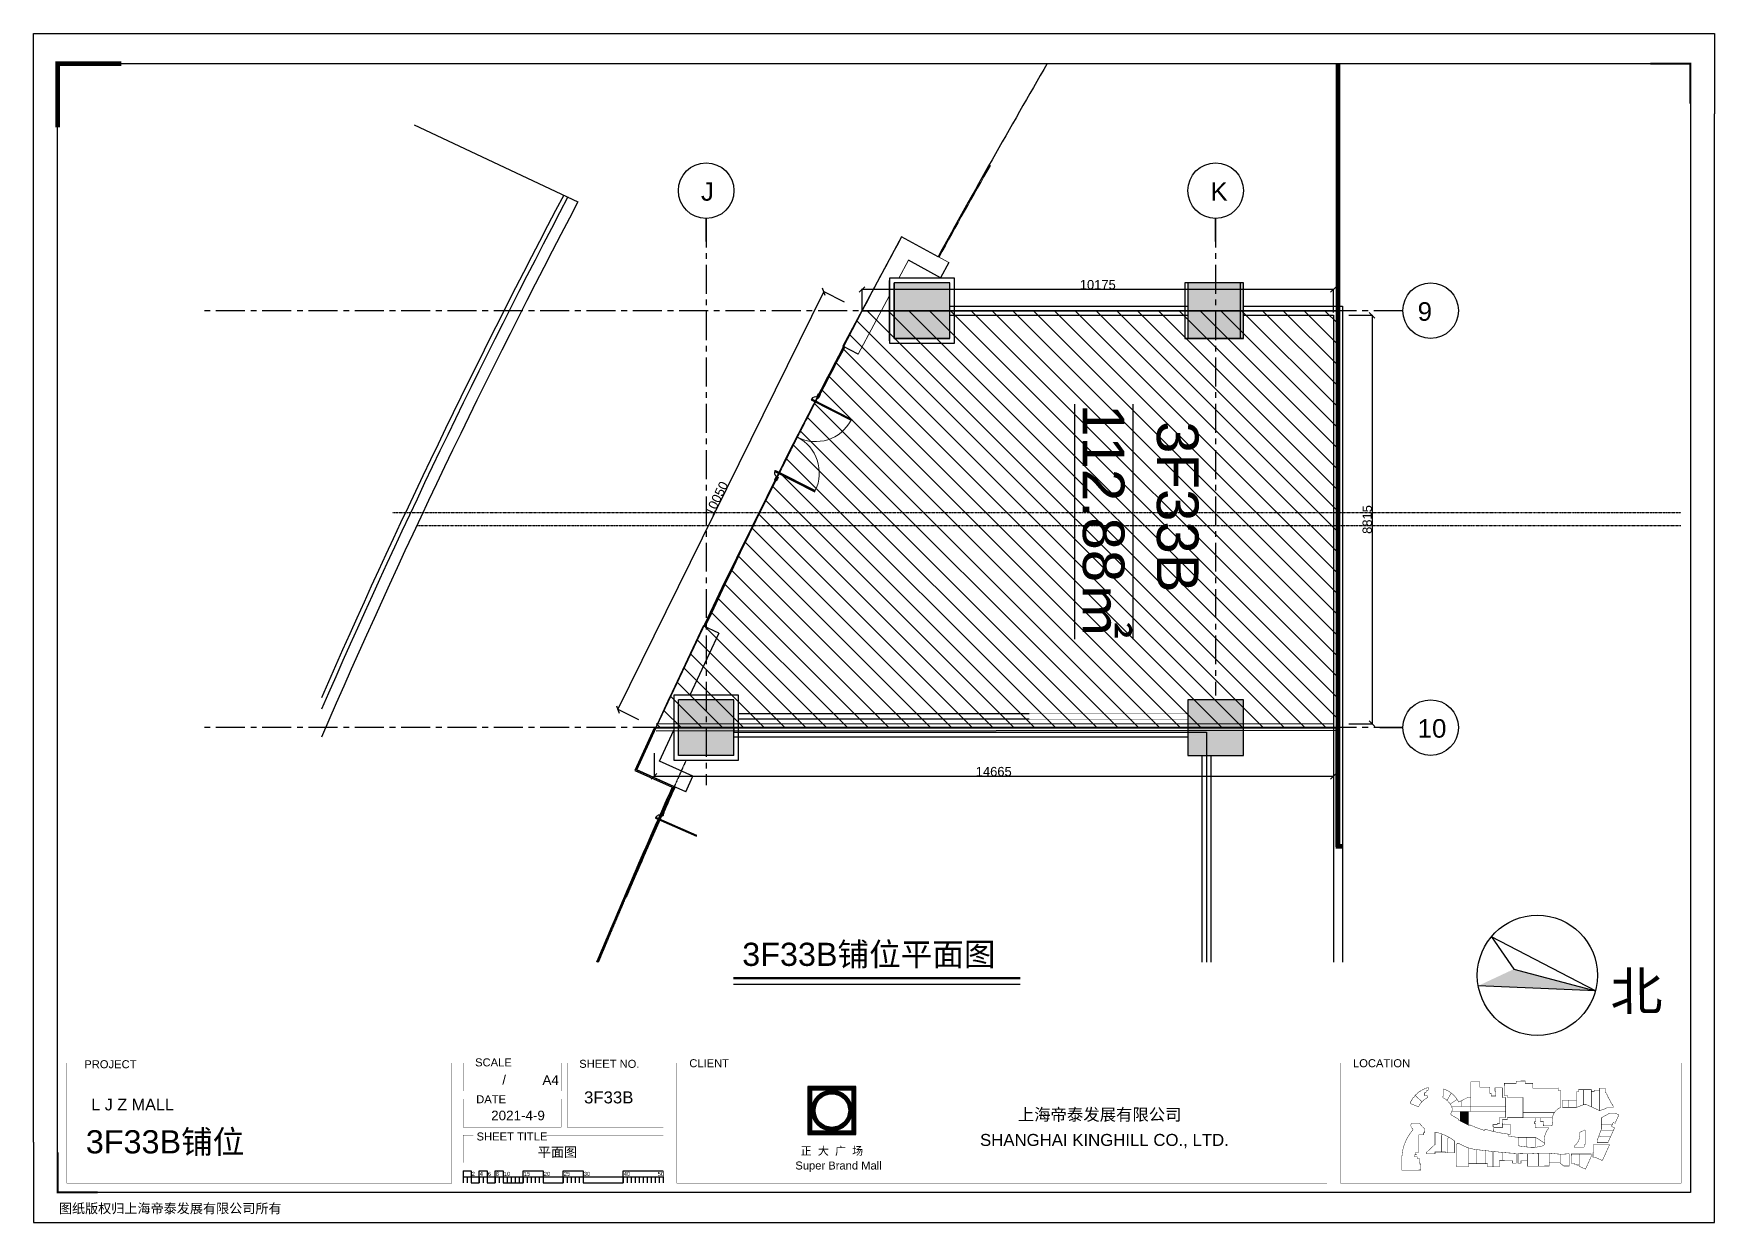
# Model space of a CAD drawing. Header units: inches. Extents: x -17552 to 18736, y -70636 to -44976.
import ezdxf
from ezdxf.enums import TextEntityAlignment as Align

# ---------------------------------------------------------------- set-up
doc = ezdxf.new("R2010")
doc.units = ezdxf.units.IN
doc.header["$MEASUREMENT"] = 0
for name, pattern in [('_TIRET______PD8', [0.211667, 0.105833, -0.105833]), ('BORDER2', [0.875, 0.25, -0.125, 0.25, -0.125, 0, -0.125]), ('CENTER', [2, 1.25, -0.25, 0.25, -0.25]), ('HIDDEN', [0.375, 0.25, -0.125]), ('LEASE4', [1.08, 0.45, -0.09, 0.09, -0.09, 0.09, -0.09, 0.09, -0.09]), ('LEASE4_PD8', [2.16, 0.9, -0.18, 0.18, -0.18, 0.18, -0.18, 0.18, -0.18])]:
    doc.linetypes.add(name, pattern=pattern)
for name, color, linetype in [('3F35', 3, 'Continuous'), ('__NEW_FACADE_PD8', 7, 'Continuous'), ('_PROJET_PD8', 7, 'Continuous'), ('DIM', 3, 'Continuous'), ('DIM TEXT', 7, 'Continuous'), ('GLASS', 94, 'Continuous'), ('L-GLASS', 2, 'Continuous'), ('L03-COL', 5, 'Continuous'), ('L03-COL_PD8', 7, 'Continuous'), ('L03-COV', 2, 'Continuous'), ('L03-COV_PD8', 7, 'Continuous'), ('L03-EJ', 1, 'BORDER2'), ('L03-GRDRL', 7, 'Continuous'), ('L03-LEASE', 2, 'LEASE4'), ('L03-LEASESIG', 2, 'LEASE4_PD8'), ('L03-MSTR', 4, 'Continuous'), ('L03-WAL', 2, 'Continuous'), ('L03-WALL', 3, 'Continuous'), ('L04-WAL', 3, 'Continuous'), ('L06-LEASE', 3, 'LEASE4'), ('P-Iden', 4, 'Continuous'), ('WALL', 255, 'Continuous'), ('商铺编号', 1, 'Continuous'), ('轴线', 10, 'CENTER')]:
    doc.layers.add(name, color=color, linetype=linetype)
doc.layers.add('P-新规划租赁线', color=7, linetype='Continuous', true_color=0xd45be6)
doc.layers.add('甲-結構牆', color=7, linetype='Continuous', lineweight=9)
doc.styles.add('3F_2017.02$0$H1', font='swisscl.ttf')
doc.styles.get("Standard").update_dxf_attribs({"font": 'arial.ttf'})
doc.styles.add('style1', font='swissel.ttf', dxfattribs={"height": 3000})
doc.dimstyles.new('DIM-200MM', dxfattribs={"dimtxt": 200, "dimasz": 120, "dimexe": 10, "dimexo": 10, "dimgap": 0.7, "dimtad": 1, "dimdec": 0, "dimrnd": 5, "dimzin": 1, "dimdsep": 46, "dimtxsty": 'Standard', "dimblk": 'OBLIQUE', "dimcen": 0.5, "dimdle": 1, "dimclrd": 256, "dimclre": 256, "dimclrt": 7, "dimaunit": 1, "dimadec": 0, "dimazin": 0, "dimtfac": 1, "dimtdec": 0, "dimtix": 1, "dimtmove": 2, "dimatfit": 3, "dimfxl": 500, "dimfxlon": 1, "dimtolj": 1, "dimtzin": 1, "dimarcsym": 0})

# ---------------------------------------------------------------- blocks, each defined once
blk = doc.blocks.new('A$C66BE637F')
at = {"const_width": 417}
blk.add_lwpolyline([(208, 5352), (208, 208), (5352, 208), (5352, 5352)], close=True, dxfattribs=at)
at = {"color": 8}
for points in [[(0, 5560), (0, 0), (5560, 0), (5560, 5560)], [(417, 5143), (417, 417), (5143, 417), (5143, 5143)]]:
    blk.add_lwpolyline(points, close=True, dxfattribs=at)
at = {"const_width": 417}
blk.add_lwpolyline([(625, 2780, 1), (4935, 2780, 1)], format="xyb", close=True, dxfattribs=at)
at = {"color": 8}
for radius in [2363, 1947]:
    blk.add_circle((2780, 2780), radius, dxfattribs=at)
blk = doc.blocks.new('3F_2017.02$0$A$C11E260BE')
blk.add_hatch(color=256).paths.add_polyline_path([(5592, 3026), (8455, 1855), (2523, 8881)])
for p, q in [((5592, 3026), (2523, 8881)), ((2523, 8881), (8455, 1855)), ((2523, 8881), (4926, 5))]:
    blk.add_line(p, q)
at = {"ltscale": 0.1}
blk.add_line((4926, 5), (5592, 3026), dxfattribs=at)
blk.add_circle((4709, 4709), 4709)
at = {"style": '3F_2017.02$0$H1'}
blk.add_text('北', height=3000, rotation=133.02448, dxfattribs=at).set_placement((2849, 10782))
blk = doc.blocks.new('_Oblique')
at = {"color": 0, "linetype": 'ByBlock', "lineweight": -2}
blk.add_line((-0.5, -0.5), (0.5, 0.5), dxfattribs=at)
blk = doc.blocks.new('*D202')
at = {"layer": 'DEFPOINTS', "color": 0, "transparency": 16777216}
for p in [(10510, -51056), (10510, -59872), (11344, -59872)]:
    blk.add_point(p, dxfattribs=at)
at = {"layer": 'DIM', "lineweight": -2, "transparency": 16777216}
for p, q in [((10844, -51056), (11354, -51056)), ((11344, -51055), (11344, -59873)), ((10844, -59872), (11354, -59872))]:
    blk.add_line(p, q, dxfattribs=at)
at = {"layer": 'DIM', "lineweight": -2, "transparency": 16777216, "xscale": 120, "yscale": 120, "zscale": 120}
for p, rotation in [((11344, -51056), 90), ((11344, -59872), 270)]:
    blk.add_blockref('_Oblique', p, dxfattribs=dict(at, rotation=rotation))
at = {"layer": 'DIM', "color": 7, "transparency": 16777216, "insert": (11241, -55464), "char_height": 200, "attachment_point": 5, "rotation": 90}
blk.add_mtext('\\A1;8815', dxfattribs=at)
blk = doc.blocks.new('*D203')
at = {"layer": 'DEFPOINTS', "color": 0, "transparency": 16777216}
for p in [(335, -50498), (335, -50956), (10510, -51056)]:
    blk.add_point(p, dxfattribs=at)
at = {"layer": 'DIM', "lineweight": -2, "transparency": 16777216}
for p, q in [((10511, -50498), (334, -50498)), ((335, -50946), (335, -50488)), ((10510, -50998), (10510, -50488))]:
    blk.add_line(p, q, dxfattribs=at)
at = {"layer": 'DIM', "lineweight": -2, "transparency": 16777216, "xscale": 120, "yscale": 120, "zscale": 120, "rotation": 180}
blk.add_blockref('_Oblique', (335, -50498), dxfattribs=at)
at = {"layer": 'DIM', "lineweight": -2, "transparency": 16777216, "xscale": 120, "yscale": 120, "zscale": 120}
blk.add_blockref('_Oblique', (10510, -50498), dxfattribs=at)
at = {"layer": 'DIM', "color": 7, "transparency": 16777216, "insert": (5423, -50396), "char_height": 200, "attachment_point": 5}
blk.add_mtext('\\A1;10175', dxfattribs=at)
blk = doc.blocks.new('*D204')
at = {"layer": 'DEFPOINTS', "color": 0, "transparency": 16777216}
for p in [(-4156, -59971), (10510, -59971), (-4156, -61009)]:
    blk.add_point(p, dxfattribs=at)
at = {"layer": 'DIM', "lineweight": -2, "transparency": 16777216}
for p, q in [((-4156, -60509), (-4156, -61019)), ((10510, -60509), (10510, -61019)), ((10511, -61009), (-4157, -61009))]:
    blk.add_line(p, q, dxfattribs=at)
at = {"layer": 'DIM', "lineweight": -2, "transparency": 16777216, "xscale": 120, "yscale": 120, "zscale": 120, "rotation": 180}
blk.add_blockref('_Oblique', (-4156, -61009), dxfattribs=at)
at = {"layer": 'DIM', "lineweight": -2, "transparency": 16777216, "xscale": 120, "yscale": 120, "zscale": 120}
blk.add_blockref('_Oblique', (10510, -61009), dxfattribs=at)
at = {"layer": 'DIM', "color": 7, "transparency": 16777216, "insert": (3177, -60906), "char_height": 200, "attachment_point": 5}
blk.add_mtext('\\A1;14665', dxfattribs=at)
blk = doc.blocks.new('*D205')
at = {"layer": 'DEFPOINTS', "color": 0, "transparency": 16777216}
for p in [(-490, -50549), (335, -50956), (-4112, -59971)]:
    blk.add_point(p, dxfattribs=at)
at = {"layer": 'DIM', "lineweight": -2, "transparency": 16777216}
for p, q in [((-4938, -59565), (-490, -50548)), ((-42, -50770), (-499, -50545)), ((-4489, -59785), (-4946, -59559))]:
    blk.add_line(p, q, dxfattribs=at)
at = {"layer": 'DIM', "lineweight": -2, "transparency": 16777216, "xscale": 120, "yscale": 120, "zscale": 120}
for p, rotation in [((-490, -50549), 63.7402274658328), ((-4937, -59564), 243.7402274658328)]:
    blk.add_blockref('_Oblique', p, dxfattribs=dict(at, rotation=rotation))
at = {"layer": 'DIM', "color": 7, "transparency": 16777216, "insert": (-2806, -55011), "char_height": 200, "attachment_point": 5, "rotation": 63.7402}
blk.add_mtext('\\A1;10050', dxfattribs=at)

msp = doc.modelspace()

# ---------------------------------------------------------------- hatches: boundary and pattern name
h = msp.add_hatch(color=256)
h.dxf.hatch_style = 1
edge = h.paths.add_edge_path()
edge.add_line((13427.4, -68283.5), (13427.4, -68242.9))
edge.add_line((13427.4, -68242.9), (13247.4, -68242.8))
edge.add_line((13247.4, -68242.8), (13247.4, -68448.2))
edge.add_arc((15005.5, -65121.4), 3762.7, 242.14461, 245.20303)
edge.add_line((13427.4, -68537.3), (13427.4, -68501.5))
edge.add_line((13427.4, -68501.5), (13427.4, -68283.5))
at = {"layer": 'L06-LEASE', "linetype": 'Continuous'}
h = msp.add_hatch(dxfattribs=at)
h.set_pattern_fill('ANSI31', color=256, scale=100, angle=-90)
h.set_pattern_definition([(315, (368110.6, 2857376.52), (224.506403, 224.506403), [])])
edge = h.paths.add_edge_path()
edge.add_line((8567.7, -59956.3), (10597.7, -59956.3))
edge.add_line((10597.7, -59956.3), (10603.9, -50956.3))
edge.add_line((10603.9, -50956.3), (335.4, -50956.3))
edge.add_arc((166673.2, -138861.9), 188137.3, 152.144613, 155.203025)
edge.add_line((-4117.8, -59956.3), (-2332.3, -59956.3))
edge.add_line((-2332.3, -59956.3), (8567.7, -59956.3))
h.paths.add_polyline_path([(6444.3, -53107.6), (6444.3, -57728), (7829.9, -57728), (7829.9, -53107.6)], flags=24)
h.paths.add_polyline_path([(4874.7, -52747), (4874.7, -58345.6), (6224.7, -58345.6), (6224.7, -52747)], flags=24)
at = {"layer": 'WALL'}
h = msp.add_hatch(color=256, dxfattribs=at)
h.dxf.hatch_style = 1
h.paths.add_polyline_path([(8567.5, -60556.3), (8567.5, -59356.3), (7367.5, -59356.3), (7367.5, -60556.3)])
h.paths.add_polyline_path([(-2432.5, -60556.3), (-2432.5, -59356.3), (-3632.5, -59356.3), (-3632.5, -60556.3)])
h.paths.add_polyline_path([(2228.6, -51556.3), (2228.6, -50356.3), (1028.6, -50356.3), (1028.6, -51556.3)])
h.paths.add_polyline_path([(8567.5, -51556.3), (8567.5, -50356.3), (7367.5, -50356.3), (7367.5, -51556.3)])
edge = h.paths.add_edge_path()
edge.add_line((8502.1, -51556.3), (8502.1, -50356.3))

# ---------------------------------------------------------------- linework, layer by layer
at = {"ltscale": 300}
msp.add_line((12288.5, -69171.9), (12288.5, -69179.5), dxfattribs=at)
at = {"color": 8}
msp.add_line((-8277.2, -69655.1), (-3957.2, -69655.1), dxfattribs=at)
for points in [[(-17552.2, -68908.4), (-17552.2, -44975.6), (17007.8, -44975.6)], [(17007.8, -44975.6), (18735.8, -44975.6), (18735.8, -46703.6)], [(17007.8, -70636.4), (18735.8, -70636.4), (18735.8, -46703.6)], [(-2444, -65496.9), (3748, -65496.9)], [(-17552.2, -68908.4), (-17552.2, -70636.4), (17007.8, -70636.4)], [(-8277.2, -69525.5), (-8277.2, -69784.7)], [(-8104.4, -69655.1), (-8104.4, -69784.7)], [(-6549.2, -69655.1), (-6549.2, -69784.7)], [(-6117.2, -69655.1), (-6117.2, -69784.7)], [(-3957.2, -69655.1), (-3957.2, -69784.7)]]:
    msp.add_lwpolyline(points)
for points, const_width in [([(-17033.8, -46995.8), (-17033.8, -45623.6), (-15661.5, -45623.6)], 103.7), ([(18217.4, -46487.6), (18217.4, -45623.6), (17353.4, -45623.6)], 43.2), ([(-2444, -65365.5), (3748, -65365.5)], 50), ([(-15315, -67196.9), (-8523.6, -67196.9), (-8523.6, -69788.4), (-16833.8, -69788.4), (-16833.8, -67196.9), (-16544.1, -67196.9)], 4.32), ([(-7150.6, -67196.9), (-6160.4, -67196.9), (-6160.4, -67801.7), (-8277.2, -67801.7), (-8277.2, -67196.9), (-8061.2, -67196.9)], 4.32), ([(-6604.8, -67370.3), (-6604.8, -67755.4)], 4.32), ([(-4463.2, -67196.9), (-3957.2, -67196.9), (-3957.2, -68579.3), (-6030.8, -68579.3), (-6030.8, -67196.9), (-5858, -67196.9)], 4.32), ([(-2445.4, -67196.9), (10372.1, -67196.9), (10372.1, -69788.4), (-3665, -69788.4), (-3665, -67196.9), (-3431.9, -67196.9)], 4.32), ([(12203.4, -67196.9), (18017.4, -67196.9), (18017.4, -69788.4), (10664.3, -69788.4), (10664.3, -67196.9), (10897.4, -67196.9)], 4.32), ([(-7285.4, -67974.5), (-6160.4, -67974.5), (-6160.4, -68579.3), (-8277.2, -68579.3), (-8277.2, -67974.5), (-8061.2, -67974.5)], 4.32), ([(-6596.3, -68752.1), (-3957.2, -68752.1), (-3957.2, -69348.1), (-8277.2, -69348.1), (-8277.2, -68752.1), (-8061.2, -68752.1)], 4.32), ([(-17033.8, -69124.4), (-17033.8, -69988.4), (-16169.8, -69988.4)], 43.2), ([(-8104.4, -69525.5), (-8104.4, -69655.1)], 8.64), ([(-7931.6, -69525.5), (-7931.6, -69655.1)], 8.64), ([(-7758.8, -69525.5), (-7758.8, -69655.1)], 8.64), ([(-7586, -69525.5), (-7586, -69655.1)], 8.64), ([(-7413.2, -69525.5), (-7413.2, -69655.1)], 8.64), ([(-6981.2, -69525.5), (-6981.2, -69655.1)], 8.64), ([(-6549.2, -69525.5), (-6549.2, -69655.1)], 8.64), ([(-6117.2, -69525.5), (-6117.2, -69655.1)], 8.64), ([(-5685.2, -69525.5), (-5685.2, -69655.1)], 8.64), ([(-4821.2, -69525.5), (-4821.2, -69655.1)], 8.64), ([(-3957.2, -69525.5), (-3957.2, -69655.1)], 8.64)]:
    msp.add_lwpolyline(points, dxfattribs=dict(const_width=const_width))
msp.add_lwpolyline([(-17033.8, -45623.6), (18217.4, -45623.6), (18217.4, -69988.4), (-17033.8, -69988.4)], close=True)
at = {"ltscale": 300, "const_width": 9}
for points in [[(12422.6, -68032.2), (12279.1, -67899.6), (12288.6, -67876.8), (12311.4, -67867.2), (12322.7, -67845.1), (12346.3, -67837.4), (12359.2, -67816.3), (12383.3, -67810.5), (12397.9, -67790.5), (12422.4, -67786.6), (12438.5, -67767.7), (12463.2, -67765.8), (12480.7, -67748.2), (12505.5, -67748.2), (12524.4, -67732.1), (12549.1, -67734.1), (12559.1, -67726.8), (12563.2, -67733.1, 0.0897958), (12553.4, -67787.1), (12512.2, -67801.5, 0.0244082), (12515.7, -67826.3), (12473.4, -67841.9), (12473.4, -67898.5), (12531.9, -67898.5), (12531.9, -67898.5), (12532.1, -67910.5), (12546.7, -67942, 0.1012671), (12422.6, -68032.2, -1.1974429)], [(12349.7, -68143.8), (12201, -68082.2), (12175.8, -68075.5), (12179.6, -68026.6), (12198.4, -68010.5), (12202.3, -67986), (12222.4, -67971.5), (12228.2, -67947.3), (12249.3, -67934.4), (12257, -67910.8), (12279, -67899.6), (12368.9, -67982.7), (12368.9, -67982.7), (12422.6, -68032.2, 0.099623), (12349.7, -68143.8, -1.1974429)], [(15924, -69012), (15924, -68955.5), (15947.4, -68955.5), (15947.4, -68648.3), (15935.4, -68648.3), (15935.4, -68642.2), (15829.7, -68694.2, -0.2612401), (15706, -68997.5), (15706, -69012), (15924, -69012)], [(13956.6, -69106), (13956.6, -69439.8), (13835.4, -69439.8), (13835.4, -69368.7), (13787.4, -69368.7), (13787.4, -69087.5, -0.0010513), (13956.6, -69106, -9.1553931)], [(14159.4, -69126), (14159.4, -69296.6), (14094.2, -69296.3), (14094.2, -69439.8), (13956.6, -69439.8), (13956.6, -69106, -0.0010277), (14159.4, -69126, -9.889307)], [(14942, -69144.1), (14942, -69421.4), (14698.2, -69423.7), (14698.2, -69157.3), (14698.2, -69157, 0.0241907), (14942, -69144.1, -0.0295552)], [(15167.6, -69142.6), (15167.6, -69352.2), (15166.8, -69352), (15166.5, -69419.3), (14942, -69421.4), (14942, -69176.7), (14942, -69144.1, -0.0305095), (15167.6, -69142.6, -1.0139993)], [(15407.4, -69163.5), (15407.5, -69352.4), (15167.6, -69352.5), (15167.6, -69142.6, -0.0221589), (15307.6, -69155.9, 0.0082588), (15407.4, -69163.5, 0.9651017)], [(15599.4, -69152.7), (15599.4, -69192.3), (15598.2, -69192.3), (15598.2, -69420.2), (15485.4, -69420.2), (15419.4, -69366.3), (15407.4, -69357.9), (15407.4, -69163.5, 0.0371099), (15599.4, -69152.7, 1.730831)]]:
    msp.add_lwpolyline(points, format="xyb", dxfattribs=at)
for points in [[(13055.9, -67845.8, 0.085486), (12885.4, -67755.1), (12885.4, -67910.3), (12875.4, -67910.3), (12875.4, -67945.4, -0.0657671), (12962.3, -68002.8)], [(13081.1, -67866.4), (13081.1, -67866.4, 0.0142869), (13055.9, -67845.8), (12962.3, -68002.8, -0.0657044), (13031.3, -68080.6), (13181.5, -67981, 0.0672378)], [(14454.7, -67587.2), (14454.7, -67635.5), (14200.3, -67635.5), (14198.2, -67898.5), (14270.4, -67898.5), (14270.4, -67938.5), (14603.4, -67941), (14603.4, -68307.5), (14603.2, -68375.9), (14271, -68375.6), (14270.4, -68411.5), (14159.4, -68411.5), (14158.2, -68517.6), (14327.4, -68517.6), (14327.4, -68736.6), (14298.2, -68733), (14298.8, -68780.1), (14501.4, -68800.7), (14687.4, -68800.7), (14687.4, -68800.7), (14872.5, -68800.7), (15072.2, -68925.6, -0.2388458), (15166.5, -68594.8), (14872.4, -68592.7), (14872.2, -68504.7), (14856.6, -68504.7), (14856.6, -68462.3), (14874.6, -68462.3), (14874.6, -68378.7), (14984.2, -68378.7), (14984.2, -68462.3), (15047.4, -68462.3), (15047.4, -68526.3), (15043.4, -68526.3), (15043.4, -68551.5), (15213.4, -68551.5), (15250.2, -68527.4, -0.2045021), (15264.1, -68297.2, -0.1852081), (15419.4, -68155.2), (15419.4, -67787.6), (15362.4, -67787.6), (15362.4, -67737.5), (14815.4, -67737.5), (14815.4, -67634.3), (14651, -67634.3), (14651, -67583.8)], [(14200.3, -67635.5), (14198.2, -67898.5), (14270.4, -67898.5), (14270.1, -67938.5), (14603.4, -67941), (14603.4, -68268.7), (15280.4, -68268.7, -0.156475), (15419.4, -68155.2), (15419.4, -67787.6), (15362.4, -67787.6), (15361.1, -67735.7), (15362.4, -67737.5), (14815.4, -67737.5), (14815.4, -67635.5), (14651, -67634.3), (14650.1, -67583.8), (14454.7, -67587.2), (14454.7, -67635.5)], [(13215.5, -68039.3, 0.0293973), (13181.5, -67981), (13031.3, -68080.6, -0.037734), (13061, -68132.7), (13269.9, -68132.7), (13269.8, -68011.4)], [(13478.6, -68132.7), (13061, -68132.7, -0.1970374), (13067.4, -68242.7), (13478.6, -68242.7)], [(12320.2, -69255.5), (12320.2, -69221.3), (12260.4, -69221.3), (12260.4, -69179.5), (12288.5, -69179.5), (12288.5, -69122.5), (12353.4, -69122.6), (12353.4, -68747.6), (12452.4, -68747.5), (12452.4, -68747.5), (12452.4, -68747.5), (12452.4, -68704.7), (12473.9, -68704.8), (12475.5, -68609.3, -0.0990057), (12378.1, -68503.9), (12187.8, -68504.1), (12187.8, -68526.3), (12181.1, -68526.7), (12182.7, -68560.3), (12200.7, -68578.6), (12205.3, -68602.5), (12224.6, -68616.4), (12229, -68636.2, 0.1658476), (11989.4, -69212), (11985.4, -69510), (12399.8, -69506.2), (12399.8, -69376.7), (12378.2, -69376.7), (12378.2, -69335.9), (12369, -69335.9), (12369, -69255.5)], [(13247.4, -68242.8), (13067.4, -68242.7), (13049.8, -68277.7, 0.1012606), (13045.2, -68296.1, 0.139904), (13053.1, -68315.8, 0.0123298), (13224.1, -68415.4), (13215.5, -68431.1, 0.0024052), (13247.4, -68448.2)], [(13427.4, -68283.5), (13427.4, -68242.9), (13247.4, -68242.8), (13247.4, -68448.2, 0.0133456), (13427.4, -68537.3), (13427.4, -68501.5)], [(13972.2, -68592.8), (14158.2, -68592.8), (14158.2, -68517.6), (14327.4, -68517.6), (14327.4, -68736.6, -0.029902), (13972.2, -68675.3)], [(12847.9, -68757.7), (12860.1, -68730.5, 0.0418152), (12704.1, -68686), (12704.1, -68962.5), (12694.5, -68962.5), (12514.6, -69131.8), (12514.6, -69158.7), (12704.1, -69158.7), (12704.1, -69117.7), (12847.9, -69117.7)], [(12860.1, -68730.5), (12847.9, -68757.7), (12847.9, -69117.7), (12872.4, -69117.7), (12928.3, -69117.7), (12928.3, -69135.6), (12978.5, -69135.6), (12978.5, -68832.5), (12995.7, -68794, 0.0321372), (12872.4, -68735.3), (12871.2, -68734.8, 0.0030527), (12860.1, -68730.5)], [(12995.7, -68794), (12978.5, -68832.5), (12978.5, -69135.6), (13120.6, -69135.6), (13120.6, -68936.5), (13121.8, -68936.5), (13121.8, -68873.1, -0.0169298), (13059.8, -68833.1, 0.0180449), (12995.9, -68794), (12995.7, -68794)], [(13427.4, -69029.2), (13427.4, -69368.7), (13425.4, -69368.7), (13425.4, -69435.5), (13174.1, -69437.5), (13174.1, -69419.2), (13168.6, -69419.2), (13168.3, -68964, -0.5720511), (13221.8, -68932.5, 0.006414), (13294.8, -68971.9, 0.0382994)], [(13168.4, -68965), (13168.6, -69419.2), (13174.1, -69419.2), (13174.1, -69437.5), (13425.4, -69435.5), (13425.4, -69368.7), (13798.2, -69368.7), (13835.4, -69368.7), (13835.4, -69439.8), (14094.2, -69439.8), (14094.2, -69296.3), (14194.7, -69296.6), (14194.7, -69310.4), (14381.6, -69310.4), (14381.6, -69360.3), (14455.4, -69360.4), (14455.4, -69148.2, -0.0148532), (14135.4, -69123.2), (14095.4, -69119.5, -0.0061258), (13787.4, -69087.3, -0.0054529), (13607.1, -69066, -0.0485985), (13427.4, -69028.9, -0.0376383), (13222, -68933.6, 0.5729069)], [(14687.4, -68840.7), (14687.4, -69008.5, -0.0165542), (14501.4, -68983), (14501.4, -68800.7), (14594.4, -68800.7), (14687.4, -68800.7)], [(14687.4, -68800.7), (14687.4, -69008.5, 0.0077876), (14775.4, -69016.2, 0.0291917), (14872.2, -69014.5), (14872.5, -68800.7)], [(14872.5, -68800.7), (14872.2, -69014.5, 0.0399012), (15028.9, -68984.1, 0.34222), (15072, -68924.5)], [(13607.4, -69066.3), (13607.4, -69368.7), (13427.4, -69368.7), (13427.4, -69029.2, 0.0459364)], [(13787.4, -69087.5), (13787.4, -69368.7), (13607.4, -69368.7), (13607.4, -69066.3, 0.0000852)], [(14159.4, -69126, 0.005809), (14455.4, -69148.2), (14455.4, -69360.3), (14381.6, -69360.3), (14381.6, -69310.4), (14194.7, -69310.4), (14194.7, -69296.6), (14160.2, -69296.6)], [(14495.4, -69360.4), (14495.4, -69150.3, 0.0138376), (14698.2, -69157, 0.0225876), (14878.2, -69149.2), (14942, -69144.1, -0.0305095), (15167.6, -69142.6, -0.0148938), (15292.1, -69153.8, 0.0205141), (15407.4, -69163.5, 0.0434763), (15599.4, -69152.7), (15598.2, -69420.2), (15485.4, -69420.2), (15407.4, -69357.9), (15407.4, -69352.4), (15167.6, -69352.5), (15166.5, -69352.5), (15166.5, -69419.3), (14920.6, -69421.6), (14698.2, -69423.7), (14698.2, -69305.5), (14560.5, -69305.5), (14560.5, -69360.4)]]:
    msp.add_lwpolyline(points, format="xyb", close=True, dxfattribs=at)
for points in [[(13427.4, -68537.3), (13445.7, -68545.5), (13452.9, -68530.3), (13607, -68594.3), (13772.4, -68653.7), (13783.6, -68626), (13970.9, -68675.7), (13972.3, -68568.7), (13956.6, -68568.7), (13956.6, -68527.5), (14048.4, -68526.3), (14048.4, -68504.7), (14098, -68504.7), (14098, -68371.5), (14230.4, -68371.5), (14230.4, -67938.5), (14158.2, -67938.5), (14158.2, -67731.6), (13998.7, -67731.6), (13998.7, -67803.5), (14019.4, -67803.5), (14019.4, -67907.5), (13916, -67907.5), (13916, -67851.9), (13890.2, -67851.9), (13890.2, -67718.3), (13674.2, -67718.3), (13674.5, -67603.1), (13478.6, -67603.1), (13478.6, -68242.7), (13427.4, -68242.9), (13427.4, -68537.3)], [(15756.6, -68153.4), (15906.8, -68098.1), (15906.8, -67771.9), (15799.4, -67771.9), (15799.4, -67819.7), (15756.6, -67819.7), (15756.6, -68153.4)], [(15906.8, -68098.1), (15906.8, -67771.9), (16078.3, -67771.9), (16078.3, -68141.7), (15959.4, -68087.5), (15935.4, -68087.5), (15906.8, -68098.1)], [(16078.3, -68141.7), (16258.3, -68223.8), (16258.3, -67781.1), (16139.5, -67781.1), (16139.5, -67814.3), (16078.3, -67814.3), (16078.3, -68141.7)], [(16258.3, -67738.7), (16258.3, -68223.7), (16359.4, -68191.8), (16433.3, -68151.9), (16555.1, -68151.9), (16555.3, -68148.6), (16553.1, -68144.9), (16551, -68124.1), (16534.5, -68111), (16534.1, -68109.8), (16532.1, -68088.9), (16515.5, -68075.1), (16513.1, -68053.7), (16496.5, -68039.9), (16494.1, -68018.4), (16477.6, -68004.6), (16475.3, -67983.2), (16458.7, -67969.4), (16456.3, -67948), (16439.7, -67934.2), (16437.3, -67912.7), (16420.8, -67898.9), (16418.4, -67877.5), (16401.9, -67863.7), (16399.5, -67842.2), (16383.3, -67829.1), (16382.9, -67828.3), (16381.9, -67828.9), (16379.5, -67823.7), (16379.5, -67738.7), (16258.3, -67738.7)], [(14233.3, -68132.7), (13478.6, -68132.7)], [(14233.3, -68242.7), (13478.6, -68242.7)], [(14159.4, -68484.5), (14159.4, -68481.5)], [(14159.4, -68515.5), (14159.4, -68518.5)], [(14198.8, -68493.5), (14201.8, -68491.2)], [(14198.8, -68515.5), (14201.8, -68518.5)], [(15235, -68378.7), (14260.5, -68378.7)], [(15266.3, -68268.7), (14603.4, -68268.7)], [(16295.7, -68515.5), (16295.7, -68624), (16288.2, -68645.5), (16558.8, -68644.5), (16581, -68595.4), (16513.6, -68564.9), (16535.9, -68515.5), (16295.7, -68515.4)], [(16295.8, -68379.1), (16295.7, -68515.4), (16535.9, -68515.5), (16551.7, -68480.4), (16591.1, -68498.1), (16673.6, -68315.4), (16598.5, -68281.1), (16471.9, -68280.8), (16295.8, -68379.1)], [(16241.6, -68768.6), (16205.5, -68864.9), (16205.5, -68915.5), (16436.2, -68915.6), (16497.5, -68780.5), (16272.4, -68780.6), (16241.6, -68768.6)], [(16288.5, -68644.5), (16240.9, -68770.5), (16272.4, -68780.6), (16497.5, -68780.5), (16558.8, -68644.5), (16288.5, -68644.5)], [(15816.2, -69397), (15816.2, -69161.1)]]:
    msp.add_lwpolyline(points, dxfattribs=at)
for points in [[(13478.6, -67602.5), (13674.2, -67603.1), (13674.2, -67717.1), (13890.2, -67718.3), (13890.2, -67850.7), (13916, -67850.7), (13916, -67907.5), (14019.4, -67907.5), (14019.4, -67803.5), (13998.7, -67803.5), (13998.7, -67731.6), (14158.2, -67731.6), (14158.2, -67938.5), (14230.4, -67938.5), (14230.4, -68132.7), (13478.6, -68132.7)], [(13478.6, -67935.2), (13419.7, -67934.9), (13269.8, -68011.4), (13269.8, -68039.4), (13269.8, -68041.6), (13269.8, -68075.5), (13269.9, -68132.7), (13478.6, -68132.7)], [(15578, -67996.9), (15458.8, -67996.9), (15458.8, -68086.9), (15458.8, -68124.1), (15458.8, -68153.5), (15578, -68153.5)], [(15756.6, -68063.2), (15756.6, -67996.9), (15578, -67996.9), (15578, -68153.5), (15756.6, -68153.5), (15756.6, -68153.3)], [(14698.2, -69157), (14698.2, -69305.6), (14560.5, -69305.5), (14560.5, -69360.4), (14495.4, -69360.4), (14495.4, -69150.7)], [(15641.9, -69161.1), (15641.9, -69174.6), (15647.2, -69174.6), (15647.2, -69191.4), (15641.9, -69191.4), (15641.9, -69360), (15713.9, -69360), (15713.9, -69385), (15767.4, -69385), (15767.4, -69397), (15816.2, -69397), (15816.2, -69425.5), (15952.9, -69487.2), (16073.1, -69221.6), (16073.1, -69161.1)], [(16127.4, -68955.5), (16464.5, -68955.5), (16472.6, -68959.2), (16317.8, -69302), (16155.6, -69228.8), (16115.2, -69228.8), (16115.4, -69163.5), (16120.8, -69163.5), (16120.6, -69148), (16115.2, -69148), (16115.2, -69141), (16114, -69141), (16127.4, -69107.9)]]:
    msp.add_lwpolyline(points, close=True, dxfattribs=at)
at = {"color": 8}
for points in [[(-8277.2, -69525.5), (-8104.4, -69525.5), (-8104.4, -69784.7), (-7931.6, -69784.7), (-7931.6, -69525.5), (-7758.8, -69525.5), (-7758.8, -69784.7), (-7586, -69784.7), (-7586, -69525.5), (-7413.2, -69525.5), (-7413.2, -69784.7), (-6981.2, -69784.7), (-6981.2, -69525.5), (-6549.2, -69525.5), (-6549.2, -69784.7), (-6117.2, -69784.7), (-6117.2, -69525.5), (-5685.2, -69525.5), (-5685.2, -69784.7), (-4821.2, -69784.7), (-4821.2, -69525.5), (-3957.2, -69525.5)], [(-8190.8, -69655.1), (-8190.8, -69784.7)], [(-7931.6, -69655.1), (-7931.6, -69784.7)], [(-7845.2, -69655.1), (-7845.2, -69784.7)], [(-7758.8, -69655.1), (-7758.8, -69784.7)], [(-7586, -69655.1), (-7586, -69784.7)], [(-7499.6, -69655.1), (-7499.6, -69784.7)], [(-7413.2, -69655.1), (-7413.2, -69784.7)], [(-7326.8, -69655.1), (-7326.8, -69784.7)], [(-7240.4, -69655.1), (-7240.4, -69784.7)], [(-7154, -69655.1), (-7154, -69784.7)], [(-7067.6, -69655.1), (-7067.6, -69784.7)], [(-6981.2, -69655.1), (-6981.2, -69784.7)], [(-6894.8, -69655.1), (-6894.8, -69784.7)], [(-6808.4, -69655.1), (-6808.4, -69784.7)], [(-6722, -69655.1), (-6722, -69784.7)], [(-6635.6, -69655.1), (-6635.6, -69784.7)], [(-6030.8, -69655.1), (-6030.8, -69784.7)], [(-5944.4, -69655.1), (-5944.4, -69784.7)], [(-5858, -69655.1), (-5858, -69784.7)], [(-5771.6, -69655.1), (-5771.6, -69784.7)], [(-5685.2, -69655.1), (-5685.2, -69784.7)], [(-4821.2, -69655.1), (-4821.2, -69784.7)], [(-4734.8, -69655.1), (-4734.8, -69784.7)], [(-4648.4, -69655.1), (-4648.4, -69784.7)], [(-4562, -69655.1), (-4562, -69784.7)], [(-4475.6, -69655.1), (-4475.6, -69784.7)], [(-4389.2, -69655.1), (-4389.2, -69784.7)], [(-4302.8, -69655.1), (-4302.8, -69784.7)], [(-4216.4, -69655.1), (-4216.4, -69784.7)], [(-4130, -69655.1), (-4130, -69784.7)], [(-4043.6, -69655.1), (-4043.6, -69784.7)]]:
    msp.add_lwpolyline(points, dxfattribs=at)
at = {"layer": '3F35', "color": 7}
msp.add_lwpolyline([(-5375.6, -65021.4, -0.0071689), (-3727.2, -61229.6), (-4530.7, -60864.3), (-4112, -59956.3), (-2432.5, -59956.3), (-2432.5, -60056.3), (7767.5, -60056.3), (7767.5, -65021.4)], format="xyb", dxfattribs=at)
msp.add_lwpolyline([(-5375.6, -65021.4, -0.0071689), (-3727.2, -61229.6), (-4530.7, -60864.3), (-4112, -59956.3), (-2432.5, -59956.3), (-2432.5, -60056.3), (7767.5, -60056.3), (7767.5, -65021.4)], format="xyb", dxfattribs=at)
at = {"layer": '__NEW_FACADE_PD8', "color": 0, "linetype": 'Continuous'}
for p, q in [((1188.7, -49360.1), (-78.5, -51719)), ((2027.9, -50247.6), (1337.8, -49869.4)), ((2207.7, -49918.5), (2027.9, -50247.6)), ((2328.6, -50256.3), (928.6, -50256.3)), ((928.6, -50256.3), (928.6, -51656.3)), ((928.6, -50256.3), (928.6, -51656.3)), ((2228.6, -50356.3), (1028.6, -50356.3)), ((1028.6, -51556.3), (1028.6, -50356.3)), ((2228.6, -51556.3), (2228.6, -50356.3)), ((2228.6, -51556.3), (2228.6, -50356.3)), ((8567.5, -50356.3), (7302.1, -50356.3)), ((7302.1, -50356.3), (7302.1, -51556.3)), ((8502.1, -51556.3), (8502.1, -50356.3)), ((8502.1, -51556.3), (8502.1, -50356.3)), ((8502.1, -51556.3), (8502.1, -50356.3)), ((8567.5, -51556.3), (8567.5, -50356.3)), ((253.3, -51893.7), (-78.5, -51719)), ((2228.6, -51556.3), (1028.6, -51556.3)), ((8567.5, -51556.3), (7302.1, -51556.3)), ((-752.7, -52859.7), (-764.1, -52882)), ((-764.1, -52882), (96.7, -53320.1)), ((-647.6, -52927.3), (-690.9, -52905.2)), ((-658.3, -52894.6), (-680.3, -52937.9)), ((-645.6, -52816.1), (-609.3, -52744.8)), ((-606.7, -52835.9), (-645.6, -52816.1)), ((-632.1, -52811.7), (-600.4, -52749.3)), ((-597.7, -52829.2), (-632.1, -52811.7)), ((-580.9, -52824.3), (-631.1, -52798.8)), ((-620.4, -52793), (-629.4, -52810.8)), ((-596.8, -52827.4), (-629.4, -52810.8)), ((-596.3, -52805.3), (-620.4, -52793)), ((-619.5, -52791.2), (-597.2, -52802.6)), ((-611.3, -52844.8), (-606.7, -52835.9)), ((-606.8, -52847.1), (-611.3, -52844.8)), ((-600.4, -52749.3), (-609.3, -52744.8)), ((-606.8, -52847.1), (-597.7, -52829.2)), ((-596.8, -52827.4), (-566, -52766.8)), ((-574.5, -52762.5), (-596.3, -52805.3)), ((-566, -52766.8), (-574.5, -52762.5)), ((108, -53297.8), (96.7, -53320.1)), ((-1549.5, -54425.2), (-1538.1, -54402.9)), ((-1549.5, -54425.2), (-688.7, -54863.2)), ((-684.2, -54854.3), (-1544.9, -54416.2)), ((-1538.1, -54402.9), (-677.4, -54841)), ((-1521.7, -54537.5), (-1558, -54608.8)), ((-1549.1, -54613.3), (-1558, -54608.8)), ((-1517.3, -54550.9), (-1549.1, -54613.3)), ((-1477, -54584.9), (-1527.2, -54559.3)), ((-1526.4, -54573.2), (-1504.1, -54584.6)), ((-1525.5, -54571.4), (-1516.4, -54553.6)), ((-1501.4, -54583.7), (-1525.5, -54571.4)), ((-1523.2, -54626.5), (-1501.4, -54583.7)), ((-1514.7, -54630.8), (-1523.2, -54626.5)), ((-1482.8, -54557.2), (-1521.7, -54537.5)), ((-1482.9, -54568.4), (-1517.3, -54550.9)), ((-1483.8, -54570.2), (-1516.4, -54553.6)), ((-1483.8, -54570.2), (-1514.7, -54630.8)), ((-1473.9, -54550.6), (-1482.9, -54568.4)), ((-1482.8, -54557.2), (-1478.3, -54548.3)), ((-1473.9, -54550.6), (-1478.3, -54548.3)), ((-1433, -54470.4), (-1476.3, -54448.4)), ((-1465.7, -54481), (-1443.7, -54437.7)), ((-2758.5, -57916.5), (-3385.6, -59256.3)), ((-2758.5, -57916.5), (-3097.3, -57755.8)), ((-2332.5, -59256.3), (-3732.5, -59256.3)), ((-3632.5, -60556.3), (-3632.5, -59356.3)), ((-2432.5, -60556.3), (-2432.5, -59356.3)), ((-2332.5, -59356.3), (-2332.5, -59256.3)), ((-2332.5, -60656.3), (-2332.5, -59476.3)), ((-4036.7, -60679.9), (-3732.5, -60009.7)), ((-2432.5, -60556.3), (-3632.5, -60556.3)), ((-3318.5, -61001.8), (-4036.7, -60679.9)), ((-3732.5, -60656.4), (-2332.5, -60656.4)), ((-3472.3, -61343.8), (-3318.5, -61001.8)), ((-4116.5, -61889.8), (-4126.5, -61912.7)), ((-4126.5, -61912.7), (-3241.2, -62298.7)), ((-4122.5, -61903.5), (-3237.2, -62289.5)), ((-4007.6, -61950.9), (-4052.1, -61931.5)), ((-4020.1, -61918.9), (-4039.5, -61963.5)), ((-4012.1, -61839.8), (-3980.2, -61766.5)), ((-3999, -61834.7), (-3971, -61770.5)), ((-3963.6, -61850.1), (-3999, -61834.7)), ((-3947.1, -61844.2), (-3998.8, -61821.7)), ((-3988.4, -61815.3), (-3996.3, -61833.6)), ((-3962.8, -61848.3), (-3996.3, -61833.6)), ((-3963.6, -61826.1), (-3988.4, -61815.3)), ((-3987.6, -61813.5), (-3964.6, -61823.5)), ((-3971, -61770.5), (-3980.2, -61766.5)), ((-3976.2, -61866.4), (-3972.2, -61857.3)), ((-3971.6, -61868.4), (-3976.2, -61866.4)), ((-3971.6, -61868.4), (-3963.6, -61850.1)), ((-3944.4, -61782.1), (-3963.6, -61826.1)), ((-3962.8, -61848.3), (-3935.6, -61785.9)), ((-3935.6, -61785.9), (-3944.4, -61782.1))]:
    msp.add_line(p, q, dxfattribs=at)
at = {"layer": '__NEW_FACADE_PD8', "color": 7, "linetype": 'Continuous'}
for p in [(-3823.3, -59308.3), (-3472.3, -61343.8)]:
    msp.add_line(p, (-4532.6, -60868.5), dxfattribs=at)
at = {"layer": '__NEW_FACADE_PD8', "color": 0, "linetype": 'Continuous'}
for centre in [(-669.3, -52916.2), (-4029.8, -61941.2)]:
    msp.add_circle(centre, 10, dxfattribs=at)
for centre, radius, start, end in [((122967.3, -116815.2), 139186.1, 152.11935, 152.613652), ((122965.7, -116814.4), 139159.2, 152.119312, 152.613567), ((-669.3, -52916.2), 100, 63.02562, 153.02562), ((-1454.7, -54459.4), 100, 153.02562, 243.02562), ((142278.9, -126678.9), 160004.3, 155.855008, 156.084639), ((142278.9, -126678.9), 159979.3, 155.855008, 156.084589), ((142278.9, -126678.9), 159992, 156.140592, 156.748409), ((-4029.8, -61941.2), 100, 66.44352, 156.44352)]:
    msp.add_arc(centre, radius, start, end, dxfattribs=at)
at = {"layer": '__NEW_FACADE_PD8', "color": 0, "linetype": 'LEASE4_PD8'}
for centre, radius, start, end in [((80832.9, -95378.2), 91899.9, 152.418519, 153.622752), ((79078, -99126.2), 91047.3, 155.831819, 157.047399)]:
    msp.add_arc(centre, radius, start, end, dxfattribs=at)
at = {"layer": '_PROJET_PD8', "color": 0, "linetype": 'Continuous'}
msp.add_line((928.6, -51606.3), (928.6, -50306.3), dxfattribs=at)
at = {"layer": 'DIM'}
for p, q in [((-3032.5, -49465), (-3032.5, -48965)), ((7967.5, -49465), (7967.5, -48965)), ((11509.7, -50955.3), (12009.7, -50955.3)), ((11509.7, -59955.3), (12009.7, -59955.3))]:
    msp.add_line(p, q, dxfattribs=at)
for centre in [(-3032.5, -48364.7), (7967.5, -48364.7), (12609.7, -50955.3), (12609.7, -59955.3)]:
    msp.add_circle(centre, 600, dxfattribs=at)
at = {"layer": 'GLASS', "color": 0, "linetype": 'Continuous'}
for p, q in [((10584.8, -46990.3), (10584.8, -50856.3)), ((10609.8, -46990.3), (10609.8, -50002.5))]:
    msp.add_line(p, q, dxfattribs=at)
at = {"layer": 'L-GLASS', "linetype": 'Continuous'}
msp.add_line((-688.7, -54863.2), (-677.4, -54841), dxfattribs=at)
at = {"layer": 'L03-COL', "color": 0}
for points in [[(2228.6, -51556.3), (2228.6, -50356.3), (1028.6, -50356.3), (1028.6, -51556.3)], [(8502.1, -51556.3), (8502.1, -50356.3), (7302.1, -50356.3), (7302.1, -51556.3)], [(8567.5, -60556.3), (8567.5, -59356.3), (7367.5, -59356.3), (7367.5, -60556.3)]]:
    msp.add_lwpolyline(points, close=True, dxfattribs=at)
at = {"layer": 'L03-COL_PD8', "color": 0, "linetype": 'Continuous'}
for p, q in [((1028.6, -50356.3), (1028.6, -51556.3)), ((7367.5, -50356.3), (7367.5, -51556.3)), ((8567.5, -51556.3), (8567.5, -50356.3)), ((7302.1, -51556.3), (8567.5, -51556.3)), ((-2432.5, -59356.3), (-3632.5, -59356.3)), ((-2432.5, -60556.3), (-2432.5, -59356.3))]:
    msp.add_line(p, q, dxfattribs=at)
at = {"layer": 'L03-COV', "color": 0}
msp.add_lwpolyline([(2328.6, -51656.3), (2328.6, -50256.3), (928.6, -50256.3), (928.6, -51656.3)], close=True, dxfattribs=at)
at = {"layer": 'L03-COV_PD8', "color": 0, "linetype": 'Continuous'}
for p, q in [((2328.6, -51656.3), (2328.6, -50256.3)), ((928.6, -51656.3), (2328.6, -51656.3)), ((-3732.5, -59256.3), (-3732.5, -60656.3)), ((-2332.5, -60656.3), (-2332.5, -59256.3)), ((-3732.5, -60656.3), (-2332.5, -60656.3))]:
    msp.add_line(p, q, dxfattribs=at)
at = {"layer": 'L03-EJ', "color": 8, "ltscale": 3}
for p, q in [((-9802.4, -55316.3), (18010.4, -55316.3)), ((-9284.5, -55596.3), (18010.4, -55596.3))]:
    msp.add_line(p, q, dxfattribs=at)
at = {"layer": 'L03-GRDRL', "color": 0}
for radius, start, end in [(167740, 152.204802, 156.320727), (167640, 152.203217, 156.398784), (167400, 152.199407, 156.587506)]:
    msp.add_arc((142278.9, -126678.9), radius, start, end, dxfattribs=at)
at = {"layer": 'L03-LEASE', "color": 0, "linetype": 'Continuous'}
msp.add_line((10610.1, -50806.5), (10610.1, -52107.6), dxfattribs=at)
at = {"layer": 'L03-LEASESIG', "color": 0}
msp.add_line((10610, -45623.6), (10609.8, -52574.3), dxfattribs=at)
msp.add_arc((142278.9, -126678.9), 160000, 155.629162, 157.333937, dxfattribs=at)
at = {"layer": 'L03-MSTR', "color": 0}
msp.add_line((-9333.4, -46945.6), (-5799.2, -48604.2), dxfattribs=at)
at = {"layer": 'L03-WAL', "color": 0, "linetype": '_TIRET______PD8'}
for p, q in [((7367.5, -59656.3), (-2336.9, -59656.3)), ((7367.5, -59776.3), (-2336.9, -59776.3))]:
    msp.add_line(p, q, dxfattribs=at)
at = {"layer": 'L03-WALL', "color": 7}
for points in [[(2228.6, -50856.3), (7367.5, -50856.3)], [(2228.6, -51056.3), (7367.5, -51056.3)], [(8567.5, -50856.3), (10709.7, -50856.3), (10709.7, -65021.4)], [(8567.5, -51056.3), (10509.7, -51056.3), (10509.7, -65021.4)]]:
    msp.add_lwpolyline(points, dxfattribs=at)
at = {"layer": 'L04-WAL', "color": 8}
for p, q in [((-2432.5, -59956.3), (7367.5, -59956.3)), ((-2432.5, -60156.3), (7367.5, -60156.3)), ((7667.5, -60556.3), (7667.5, -65021.4)), ((7867.5, -60556.3), (7867.5, -65021.4))]:
    msp.add_line(p, q, dxfattribs=at)
at = {"layer": 'P-Iden', "color": 1, "linetype": 'Continuous'}
for points in [[(10509.7, -59872), (-4112.1, -59881.3)], [(10571.5, -60021.9), (-4112, -60031.3)]]:
    msp.add_lwpolyline(points, dxfattribs=at)
at = {"layer": 'P-新规划租赁线', "color": 7, "ltscale": 0.2}
msp.add_lwpolyline([(4332, -45623.6, 0.0059637), (1974.9, -49790.8), (1188.9, -49360.1, 0.0024052), (335.4, -50956.3), (10603.9, -50956.3), (10607.6, -45623.6)], format="xyb", dxfattribs=at)
at = {"layer": 'P-新规划租赁线', "color": 1, "linetype": 'HIDDEN', "ltscale": 0.3, "const_width": 100}
msp.add_lwpolyline([(10610.2, -45623.6), (10610.2, -62516.3), (10709.7, -62516.3)], dxfattribs=at)
at = {"layer": 'P-新规划租赁线', "color": 3, "ltscale": 0.2, "const_width": 30}
msp.add_lwpolyline([(8567.7, -59956.3), (10597.7, -59956.3), (10603.9, -50956.3), (335.4, -50956.3, 0.0133456), (-4117.8, -59956.3), (-2332.3, -59956.3)], format="xyb", close=True, dxfattribs=at)
at = {"layer": 'P-新规划租赁线', "color": 7}
for points in [[(10709.7, -62530.9), (10571.5, -62530.9), (10571.5, -59971), (-3670.7, -59971), (-4156.1, -59971), (-4570.9, -60883.2), (-3765.4, -61244.2, 0.0062635), (-5398.5, -65021.4)], [(10709.7, -62516.3), (10609.8, -62516.3), (10609.8, -59956.3), (-3632.3, -59956.3), (-4117.8, -59956.3), (-4532.5, -60868.5), (-3727, -61229.6, 0.0062876), (-5366.3, -65021.4)]]:
    msp.add_lwpolyline(points, format="xyb", dxfattribs=at)
at = {"layer": '甲-結構牆'}
for p, q in [((1188.7, -49360.1), (-78.5, -51719)), ((2207.7, -49918.5), (1188.7, -49360.1)), ((1337.8, -49869.4), (1127.7, -50256.3)), ((2207.7, -49918.5), (2027.9, -50247.6)), ((253.3, -51893.7), (928.6, -50625)), ((253.3, -51893.7), (-78.5, -51719)), ((10609.8, -54586.7), (10609.9, -51901.5)), ((-752.7, -52859.7), (-764.1, -52882)), ((-759.5, -52873.1), (101.2, -53311.2)), ((103.4, -53306.8), (-757.3, -52868.7)), ((-752.7, -52859.7), (108, -53297.8)), ((-658.3, -52894.6), (-680.3, -52937.9)), ((-645.6, -52816.1), (-609.3, -52744.8)), ((-606.7, -52835.9), (-645.6, -52816.1)), ((-632.1, -52811.7), (-600.4, -52749.3)), ((-597.7, -52829.2), (-632.1, -52811.7)), ((-620.4, -52793), (-629.4, -52810.8)), ((-596.8, -52827.4), (-629.4, -52810.8)), ((-596.3, -52805.3), (-620.4, -52793)), ((-619.5, -52791.2), (-597.2, -52802.6)), ((-611.3, -52844.8), (-606.7, -52835.9)), ((-606.8, -52847.1), (-611.3, -52844.8)), ((-600.4, -52749.3), (-609.3, -52744.8)), ((-606.8, -52847.1), (-597.7, -52829.2)), ((-596.8, -52827.4), (-566, -52766.8)), ((-574.5, -52762.5), (-596.3, -52805.3)), ((-566, -52766.8), (-574.5, -52762.5)), ((108, -53297.8), (96.7, -53320.1)), ((-1549.5, -54425.2), (-1538.1, -54402.9)), ((-1549.5, -54425.2), (-688.7, -54863.2)), ((-684.2, -54854.3), (-1544.9, -54416.2)), ((-1542.7, -54411.8), (-681.9, -54849.9)), ((-1521.7, -54537.5), (-1558, -54608.8)), ((-1549.1, -54613.3), (-1558, -54608.8)), ((-1517.3, -54550.9), (-1549.1, -54613.3)), ((-1477, -54584.9), (-1527.2, -54559.3)), ((-1526.4, -54573.2), (-1504.1, -54584.6)), ((-1525.5, -54571.4), (-1516.4, -54553.6)), ((-1501.4, -54583.7), (-1525.5, -54571.4)), ((-1523.2, -54626.5), (-1501.4, -54583.7)), ((-1514.7, -54630.8), (-1523.2, -54626.5)), ((-1482.8, -54557.2), (-1521.7, -54537.5)), ((-1482.9, -54568.4), (-1517.3, -54550.9)), ((-1483.8, -54570.2), (-1516.4, -54553.6)), ((-1483.8, -54570.2), (-1514.7, -54630.8)), ((-1473.9, -54550.6), (-1482.9, -54568.4)), ((-1482.8, -54557.2), (-1478.3, -54548.3)), ((-1473.9, -54550.6), (-1478.3, -54548.3)), ((-1433, -54470.4), (-1476.3, -54448.4)), ((-1465.7, -54481), (-1443.7, -54437.7)), ((-3097.3, -57755.8), (-3823.3, -59308.3)), ((-2758.5, -57916.5), (-3385.6, -59256.3)), ((-4036.7, -60679.9), (-3732.5, -60009.7)), ((-3472.3, -61343.8), (-3318.5, -61001.8)), ((-4116.5, -61889.8), (-4126.5, -61912.7)), ((-3235.2, -62285), (-4120.5, -61899)), ((-4116.5, -61889.8), (-3231.2, -62275.8)), ((-4020.1, -61918.9), (-4039.5, -61963.5)), ((-4012.1, -61839.8), (-3980.2, -61766.5)), ((-3972.2, -61857.3), (-4012.1, -61839.8)), ((-3999, -61834.7), (-3971, -61770.5)), ((-3963.6, -61850.1), (-3999, -61834.7)), ((-3947.1, -61844.2), (-3998.8, -61821.7)), ((-3988.4, -61815.3), (-3996.3, -61833.6)), ((-3962.8, -61848.3), (-3996.3, -61833.6)), ((-3963.6, -61826.1), (-3988.4, -61815.3)), ((-3987.6, -61813.5), (-3964.6, -61823.5)), ((-3971, -61770.5), (-3980.2, -61766.5)), ((-3976.2, -61866.4), (-3972.2, -61857.3)), ((-3971.6, -61868.4), (-3976.2, -61866.4)), ((-3971.6, -61868.4), (-3963.6, -61850.1)), ((-3944.4, -61782.1), (-3963.6, -61826.1)), ((-3962.8, -61848.3), (-3935.6, -61785.9)), ((-3935.6, -61785.9), (-3944.4, -61782.1))]:
    msp.add_line(p, q, dxfattribs=at)
for points in [[(8567.5, -51556.3), (8567.5, -50356.3), (7367.5, -50356.3), (7367.5, -51556.3)], [(-2332.5, -60656.3), (-2332.5, -59256.3), (-3732.5, -59256.3), (-3732.5, -60656.3)], [(-2432.5, -60556.3), (-2432.5, -59356.3), (-3632.5, -59356.3), (-3632.5, -60556.3)]]:
    msp.add_lwpolyline(points, close=True, dxfattribs=at)
msp.add_circle((-1454.7, -54459.4), 10, dxfattribs=at)
for centre, radius, start, end in [((75723, -89725.7), 83863.9, 150.012266, 151.564389), ((75724.7, -89726.6), 83840.8, 150.012235, 151.564451), ((122966.5, -116814.8), 139172.6, 152.119331, 152.613609), ((-669.3, -52916.2), 865.8, 243.02562, 332.19833), ((-1454.7, -54459.4), 865.8, 333.8529, 63.02562), ((122967.3, -116815.2), 139186.1, 153.436751, 154.897667), ((122966.5, -116814.8), 139172.6, 153.436788, 154.897701), ((122965.7, -116814.4), 139159.2, 153.436825, 154.897734), ((142278.9, -126678.9), 159992, 155.855008, 156.083905)]:
    msp.add_arc(centre, radius, start, end, dxfattribs=at)
at = {"layer": '轴线', "ltscale": 500}
for p, q in [((-3032.5, -48964.7), (-3032.5, -61200)), ((7967.5, -48964.7), (7967.5, -59261.5)), ((12009.7, -50956.3), (-13939.1, -50956.3)), ((12009.7, -59956.3), (-13939.1, -59956.3))]:
    msp.add_line(p, q, dxfattribs=at)

# ---------------------------------------------------------------- block references
at = {"xscale": 0.2754000001591764, "yscale": 0.2754000001591764, "zscale": 0.2754000001591764, "rotation": 227.3349194678905}
msp.add_blockref('3F_2017.02$0$A$C11E260BE', (14839.9, -63471.4), dxfattribs=at)
at = {"xscale": 0.1864701341885847, "yscale": 0.1864701341885847, "zscale": 0.1864701341885847}
msp.add_blockref('A$C66BE637F', (-836.5, -68740.1), dxfattribs=at)

# ---------------------------------------------------------------- texts
for s, height, p in [('SCALE', 172.8, (-8020.2, -67269.3)), ('SHEET NO.', 172.8, (-5772.5, -67300.2)), ('CLIENT', 172.8, (-3396.1, -67287.3)), ('LOCATION', 172.8, (10933.2, -67287.3)), ('PROJECT', 172.8, (-16458.3, -67308.8)), ('A4', 207.36, (-6566.1, -67667.5)), ('DATE', 172.8, (-7996.5, -68064.7)), ('上海帝泰发展有限公司', 259.2, (3696.6, -68438.4)), ('SHEET TITLE', 172.8, (-7988.8, -68868.5)), ('SHANGHAI KINGHILL CO., LTD.', 259.2, (2880.8, -68986.5)), ('正  大  广  场', 172.8, (-989.1, -69180.4)), ('2', 86.4, (-8092.6, -69632.4)), ('4', 86.4, (-7919.8, -69632.4)), ('6', 86.4, (-7747, -69632.4)), ('8', 86.4, (-7574.2, -69632.4)), ('10', 86.4, (-7401.4, -69632.4)), ('15', 86.4, (-6969.4, -69632.4)), ('20', 86.4, (-6537.4, -69632.4)), ('25', 86.4, (-6105.4, -69632.4)), ('30', 86.4, (-5673.4, -69632.4)), ('40', 86.4, (-4809.4, -69632.4)), ('50', 86.4, (-4078.1, -69635.5)), ('Super Brand Mall', 172.8, (-1106.6, -69495.1)), ('图纸版权归上海帝泰发展有限公司所有', 207.36, (-17007.3, -70438.6))]:
    msp.add_text(s, height=height).set_placement(p)
at = {"attachment_point": 1}
for s, insert, char_height in [('3F33B{\\fSimSun|b0|i0|c134|p2;铺位平面图}', (-2253.4, -64600.1), 500), ('L J Z MALL', (-16308.1, -67969.2), 250)]:
    msp.add_mtext_dynamic_manual_height_columns(s, width=6808.082, gutter_width=1, heights=[0], dxfattribs=dict(at, insert=insert, char_height=char_height))
for tag, text, p in [('/', 'AS NOTED', (-7353.6, -67664.3)), ('2021-4-9', '2020-7-22', (-6514.3, -68432.3))]:
    msp.add_attdef(tag, text=text, height=207.36).set_placement(p, align=Align.RIGHT)
for tag, p, s, height in [('3F33B', (-5668.9, -68067.8), 'SHEET NO.', 259.2), ('3F33B铺位', (-16425.2, -69147.2), '###############', 500), ('平面图', (-6667.1, -69223), 'SHEET-TITLE', 207.36)]:
    msp.add_attdef(tag, p, s, height=height)
at = {"layer": 'DIM TEXT', "char_height": 400, "attachment_point": 1}
for s, insert in [('J', (-3143.8, -48182.8)), ('K', (7856.2, -48182.8)), ('9', (12329, -50773.4)), ('10', (12329, -59773.4))]:
    msp.add_mtext_dynamic_manual_height_columns(s, width=10456.675, gutter_width=2, heights=[0], dxfattribs=dict(at, insert=insert))
at = {"layer": 'P-Iden', "color": 1}
msp.add_text('%%U%%O112.88㎡', height=900, rotation=270, dxfattribs=at).set_placement((5099.7, -52972))
at = {"layer": '商铺编号', "color": 1, "style": 'style1'}
msp.add_text('3F33B', height=900, rotation=270, dxfattribs=at).set_placement((6699, -53338.5))

# ---------------------------------------------------------------- dimensions: what is measured, and where the dimension line sits
at = {"layer": 'DIM'}
for base, p1, p2, picture, middle in [((335.4, -50498.4), (10509.7, -51056.3), (335.4, -50956.3), '*D203', (5422.6, -50395.6)), ((-4156.1, -61008.7), (10509.7, -59971), (-4156.1, -59971), '*D204', (3176.8, -60905.9))]:
    dim = msp.add_linear_dim(base=base, p1=p1, p2=p2, dimstyle='DIM-200MM', dxfattribs=at)
    dim.commit()
    dim.dimension.update_dxf_attribs({"geometry": picture, "text_midpoint": middle})
dim = msp.add_aligned_dim(p1=(-4112, -59971), p2=(335.4, -50956.3), distance=920.4, dimstyle='DIM-200MM', dxfattribs=at)
dim.commit()
dim.dimension.update_dxf_attribs({"geometry": '*D205', "text_midpoint": (-2805.9, -55010.9)})
dim = msp.add_linear_dim(base=(11343.5, -59872), p1=(10509.7, -51056.3), p2=(10509.7, -59872), angle=270, dimstyle='DIM-200MM', dxfattribs=at)
dim.commit()
dim.dimension.update_dxf_attribs({"geometry": '*D202', "text_midpoint": (11240.7, -55464.2)})

doc.saveas('drawing.dxf')
